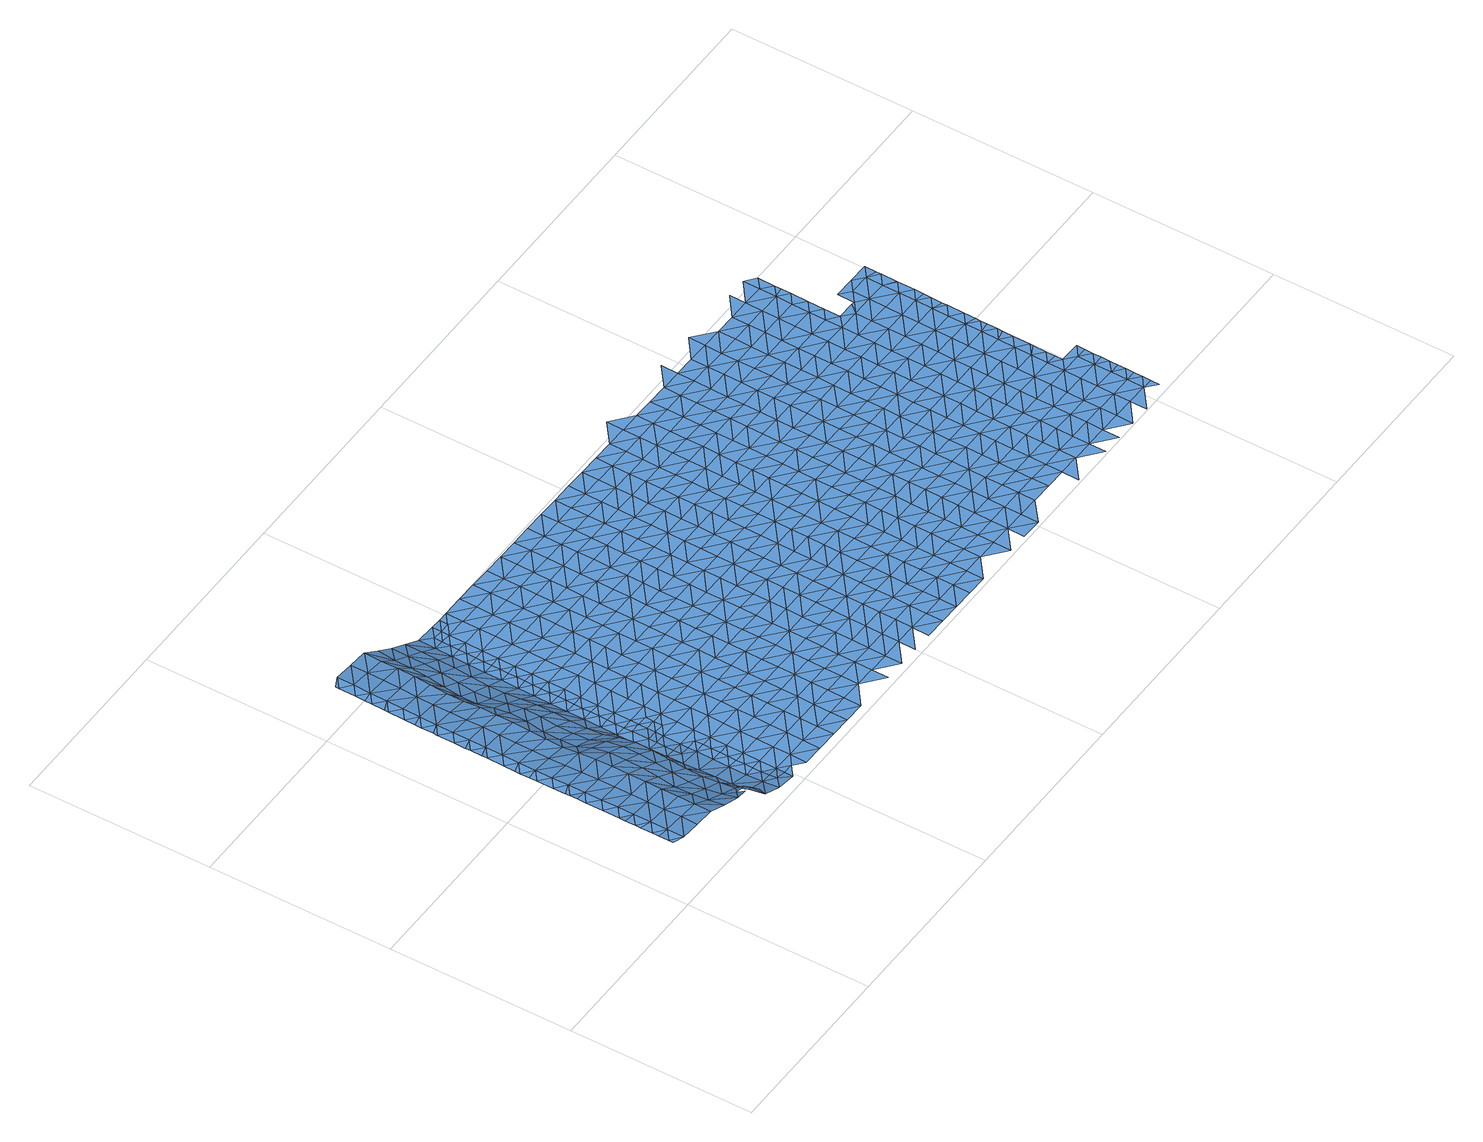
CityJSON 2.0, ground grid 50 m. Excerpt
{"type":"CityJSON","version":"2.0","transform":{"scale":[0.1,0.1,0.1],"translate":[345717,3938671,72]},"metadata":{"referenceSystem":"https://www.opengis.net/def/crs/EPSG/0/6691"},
"CityObjects":{
"waterbody1":{"type":"WaterBody","attributes":{"name":"8","class":"1140","function":"1","WaterBodyRiverFloodingRiskAttribute.description":"4","WaterBodyRiverFloodingRiskAttribute.rankOrg":"1","WaterBodyRiverFloodingRiskAttribute.adminType":"2","WaterBodyRiverFloodingRiskAttribute.scale":"L1"},"geometry":[{"type":"MultiSurface","lod":"1","boundaries":[[[0,1,2]],[[3,4,5]],[[5,2,3]],[[2,1,3]],[[4,6,7]],[[7,6,8]],[[4,3,6]],[[9,10,11]],[[10,8,6]],[[9,8,10]],[[3,1,12]],[[3,13,6]],[[14,11,15]],[[11,10,15]],[[12,13,3]],[[1,16,12]],[[14,17,18]],[[6,19,10]],[[14,15,17]],[[13,19,6]],[[20,21,18]],[[10,19,15]],[[21,20,22]],[[18,17,20]],[[15,23,17]],[[24,22,25]],[[25,22,20]],[[12,16,26]],[[27,24,25]],[[12,28,13]],[[23,15,19]],[[29,27,30]],[[27,25,30]],[[20,17,31]],[[28,12,26]],[[32,33,29]],[[28,34,13]],[[13,35,19]],[[17,23,31]],[[33,32,36]],[[32,29,30]],[[34,35,13]],[[25,20,37]],[[32,38,36]],[[19,39,23]],[[20,31,37]],[[40,36,38]],[[41,40,38]],[[26,42,28]],[[30,25,43]],[[44,32,30]],[[43,25,37]],[[45,41,46]],[[41,38,46]],[[47,38,32]],[[19,35,39]],[[48,49,45]],[[44,30,43]],[[28,50,34]],[[31,23,51]],[[49,48,52]],[[48,45,46]],[[37,31,51]],[[53,28,42]],[[34,50,35]],[[23,39,51]],[[47,32,44]],[[51,54,37]],[[48,55,52]],[[56,55,57]],[[50,28,53]],[[56,52,55]],[[35,58,39]],[[46,38,59]],[[43,37,60]],[[38,47,59]],[[57,61,62]],[[60,37,54]],[[60,63,43]],[[58,35,50]],[[57,55,61]],[[44,63,47]],[[44,43,63]],[[46,59,64]],[[48,46,65]],[[53,42,66]],[[67,68,69]],[[51,39,70]],[[67,62,68]],[[62,61,68]],[[71,61,55]],[[72,73,69]],[[39,58,70]],[[70,74,51]],[[46,64,65]],[[63,75,47]],[[72,76,73]],[[55,48,71]],[[54,51,74]],[[72,69,68]],[[77,53,66]],[[59,47,75]],[[71,48,65]],[[50,53,78]],[[72,79,76]],[[76,79,80]],[[58,50,78]],[[53,77,78]],[[64,59,81]],[[82,54,74]],[[68,61,83]],[[60,54,84]],[[83,61,71]],[[85,86,66]],[[59,75,81]],[[81,87,64]],[[88,89,58]],[[89,74,70]],[[90,91,92]],[[77,66,86]],[[90,80,91]],[[63,60,84]],[[65,64,87]],[[93,71,65]],[[54,82,84]],[[80,79,91]],[[58,78,88]],[[70,58,89]],[[84,94,63]],[[92,95,96]],[[97,68,83]],[[63,98,75]],[[99,79,72]],[[72,68,100]],[[96,95,101]],[[102,78,77]],[[100,68,97]],[[92,91,95]],[[99,91,79]],[[93,65,87]],[[75,103,81]],[[104,102,77]],[[77,86,104]],[[101,105,106]],[[82,74,107]],[[108,84,82]],[[107,74,89]],[[83,71,109]],[[63,94,98]],[[78,110,88]],[[99,72,100]],[[111,87,81]],[[101,95,105]],[[112,95,91]],[[106,113,114]],[[71,93,109]],[[86,115,104]],[[105,113,106]],[[110,89,88]],[[116,94,84]],[[103,111,81]],[[108,82,107]],[[97,83,117]],[[75,98,103]],[[118,93,87]],[[117,83,109]],[[112,91,99]],[[115,119,104]],[[110,78,102]],[[117,120,97]],[[112,121,95]],[[111,118,87]],[[94,122,98]],[[100,97,120]],[[110,123,89]],[[93,118,109]],[[84,108,116]],[[121,124,95]],[[125,113,105]],[[120,126,100]],[[119,127,104]],[[105,95,124]],[[128,129,119]],[[98,130,103]],[[99,100,126]],[[107,89,131]],[[107,132,108]],[[94,116,122]],[[133,112,99]],[[118,134,109]],[[102,104,127]],[[109,135,117]],[[131,89,123]],[[126,136,99]],[[132,116,108]],[[137,111,103]],[[134,135,109]],[[127,138,102]],[[102,139,110]],[[136,133,99]],[[98,122,130]],[[119,129,127]],[[140,121,112]],[[138,139,102]],[[105,124,125]],[[139,123,110]],[[107,131,132]],[[120,117,135]],[[141,118,111]],[[103,130,137]],[[137,142,111]],[[122,116,143]],[[142,141,111]],[[122,144,130]],[[126,120,145]],[[139,146,123]],[[123,147,131]],[[116,132,143]],[[124,121,140]],[[145,120,135]],[[112,133,140]],[[118,148,134]],[[149,138,127]],[[140,150,124]],[[124,151,125]],[[141,148,118]],[[127,129,149]],[[136,126,152]],[[153,133,136]],[[122,143,144]],[[150,151,124]],[[149,129,154]],[[134,155,135]],[[126,145,152]],[[152,153,136]],[[132,131,147]],[[156,139,138]],[[137,130,157]],[[158,142,137]],[[123,146,147]],[[155,145,135]],[[159,140,133]],[[130,144,157]],[[155,134,148]],[[138,149,160]],[[142,161,141]],[[132,147,162]],[[143,132,163]],[[164,152,145]],[[154,165,149]],[[137,157,158]],[[158,161,142]],[[140,166,150]],[[156,138,160]],[[146,139,156]],[[133,153,159]],[[144,143,163]],[[167,147,146]],[[132,162,163]],[[156,168,146]],[[141,169,148]],[[170,162,147]],[[171,172,149]],[[173,153,152]],[[149,172,160]],[[161,169,141]],[[154,174,165]],[[150,175,151]],[[145,155,176]],[[149,165,171]],[[140,159,166]],[[166,175,150]],[[167,170,147]],[[157,177,158]],[[144,163,178]],[[157,144,177]],[[179,163,162]],[[145,176,164]],[[180,181,160]],[[182,179,162]],[[160,172,180]],[[153,183,159]],[[182,162,170]],[[156,160,181]],[[146,168,167]],[[184,165,174]],[[155,148,185]],[[144,178,177]],[[181,186,156]],[[183,166,159]],[[177,187,158]],[[152,164,173]],[[186,188,156]],[[156,188,168]],[[148,169,185]],[[155,189,176]],[[190,191,163]],[[163,191,178]],[[190,163,179]],[[151,175,192]],[[193,169,161]],[[194,184,174]],[[195,170,167]],[[188,196,168]],[[161,158,193]],[[197,177,178]],[[153,173,183]],[[196,198,168]],[[168,198,167]],[[155,185,199]],[[191,197,178]],[[176,200,164]],[[183,201,166]],[[166,202,175]],[[193,158,187]],[[203,185,169]],[[204,195,167]],[[198,205,167]],[[155,199,189]],[[164,200,173]],[[206,187,177]],[[205,204,167]],[[207,206,177]],[[175,208,192]],[[207,177,197]],[[209,197,191]],[[200,176,189]],[[203,169,193]],[[185,210,199]],[[173,211,183]],[[203,210,185]],[[166,201,202]],[[200,211,173]],[[212,213,187]],[[187,213,193]],[[191,214,209]],[[212,187,206]],[[215,197,209]],[[199,216,189]],[[210,216,199]],[[213,217,193]],[[218,203,193]],[[175,202,208]],[[217,218,193]],[[214,219,209]],[[220,219,214]],[[219,215,209]],[[221,222,183]],[[218,223,203]],[[183,211,221]],[[201,183,222]],[[223,224,203]],[[219,225,215]],[[200,189,226]],[[210,203,224]],[[202,201,222]],[[226,189,216]],[[200,227,211]],[[226,227,200]],[[224,228,210]],[[228,229,210]],[[210,229,216]],[[227,230,211]],[[211,231,221]],[[202,222,232]],[[208,202,233]],[[234,235,216]],[[216,229,234]],[[226,216,235]],[[202,232,233]],[[236,227,226]],[[237,236,226]],[[226,235,237]],[[231,238,221]],[[211,230,231]],[[222,238,232]],[[222,221,238]],[[239,240,227]],[[227,236,239]],[[241,233,232]],[[230,227,240]],[[242,243,230]],[[230,240,242]],[[231,230,243]],[[241,232,238]],[[244,245,231]],[[231,245,238]],[[231,243,244]],[[233,241,246]],[[247,248,238]],[[247,238,245]],[[241,238,248]],[[248,249,241]],[[249,250,241]],[[241,250,246]],[[250,251,246]],[[252,251,250]],[[252,253,251]],[[253,252,254]]]}]},
"waterbody2":{"type":"WaterBody","attributes":{"name":"8","class":"1140","function":"1","WaterBodyRiverFloodingRiskAttribute.description":"4","WaterBodyRiverFloodingRiskAttribute.rankOrg":"2","WaterBodyRiverFloodingRiskAttribute.adminType":"2","WaterBodyRiverFloodingRiskAttribute.scale":"L1"},"geometry":[{"type":"MultiSurface","lod":"1","boundaries":[[[171,255,172]],[[171,165,255]],[[165,184,255]],[[195,256,170]],[[256,179,182]],[[180,172,257]],[[182,170,256]],[[172,255,257]],[[181,180,257]],[[184,194,255]],[[257,258,181]],[[186,258,188]],[[186,181,258]],[[259,179,256]],[[190,179,259]],[[190,214,191]],[[194,260,255]],[[195,204,256]],[[261,257,255]],[[258,262,188]],[[214,190,259]],[[196,262,198]],[[196,188,262]],[[215,207,197]],[[263,260,194]],[[262,264,198]],[[256,265,259]],[[264,204,205]],[[266,206,207]],[[205,198,264]],[[259,220,214]],[[258,257,261]],[[255,260,261]],[[256,204,265]],[[207,215,266]],[[258,267,262]],[[268,220,259]],[[265,268,259]],[[212,269,213]],[[270,260,263]],[[269,206,266]],[[212,206,269]],[[204,264,265]],[[215,225,266]],[[262,267,264]],[[258,261,271]],[[269,272,213]],[[272,218,217]],[[217,213,272]],[[267,258,271]],[[273,265,264]],[[225,274,266]],[[268,275,220]],[[266,274,269]],[[267,276,264]],[[272,277,218]],[[219,275,225]],[[219,220,275]],[[278,271,261]],[[223,218,277]],[[276,273,264]],[[279,260,270]],[[224,223,277]],[[261,260,278]],[[275,274,225]],[[277,280,224]],[[265,281,268]],[[228,280,229]],[[228,224,280]],[[281,275,268]],[[260,279,278]],[[282,283,269]],[[278,284,271]],[[285,277,272]],[[269,274,282]],[[272,269,283]],[[267,271,284]],[[234,229,286]],[[281,265,273]],[[287,276,267]],[[229,280,286]],[[235,234,286]],[[284,288,267]],[[289,280,277]],[[275,290,274]],[[291,236,237]],[[279,270,292]],[[288,287,267]],[[237,235,291]],[[293,290,275]],[[285,272,283]],[[276,287,273]],[[235,286,291]],[[275,281,293]],[[239,236,294]],[[290,295,274]],[[236,291,294]],[[279,292,296]],[[240,239,294]],[[286,280,289]],[[278,279,297]],[[287,298,273]],[[277,285,289]],[[273,299,281]],[[286,300,291]],[[282,274,295]],[[282,301,283]],[[289,300,286]],[[302,288,284]],[[279,296,297]],[[242,240,303]],[[240,294,303]],[[243,242,303]],[[284,278,302]],[[304,294,291]],[[283,301,285]],[[305,296,292]],[[244,306,245]],[[293,281,299]],[[278,297,302]],[[244,243,306]],[[273,298,299]],[[293,307,290]],[[243,303,306]],[[282,295,301]],[[308,289,285]],[[304,291,300]],[[294,309,303]],[[310,298,287]],[[311,297,296]],[[312,245,306]],[[247,245,312]],[[313,308,285]],[[308,300,289]],[[288,302,314]],[[248,247,312]],[[287,288,310]],[[293,299,307]],[[290,315,295]],[[285,301,313]],[[312,316,248]],[[294,304,309]],[[310,288,314]],[[309,317,303]],[[318,296,305]],[[249,248,316]],[[249,252,250]],[[306,303,317]],[[290,307,319]],[[308,320,300]],[[311,321,297]],[[252,249,316]],[[317,322,306]],[[299,298,323]],[[296,318,311]],[[302,321,314]],[[301,295,315]],[[304,300,320]],[[302,297,321]],[[324,309,304]],[[290,319,315]],[[298,310,323]],[[312,306,325]],[[326,327,299]],[[254,252,316]],[[314,328,310]],[[313,301,329]],[[321,328,314]],[[325,306,322]],[[299,323,326]],[[316,312,325]],[[307,299,327]],[[324,304,320]],[[309,330,317]],[[301,315,329]],[[318,305,331]],[[313,332,308]],[[319,307,327]],[[310,333,323]],[[331,334,318]],[[319,335,315]],[[328,333,310]],[[327,335,319]],[[313,329,336]],[[311,318,334]],[[337,316,325]],[[308,338,320]],[[309,324,330]],[[330,339,317]],[[254,316,337]],[[317,340,322]],[[323,341,326]],[[311,342,321]],[[339,340,317]],[[340,325,322]],[[313,336,332]],[[343,327,326]],[[344,254,337]],[[341,323,333]],[[253,254,344]],[[311,334,345]],[[346,337,325]],[[308,332,338]],[[315,335,347]],[[329,315,348]],[[342,311,345]],[[324,320,349]],[[342,350,321]],[[350,333,328]],[[340,346,325]],[[348,315,347]],[[336,329,348]],[[343,326,341]],[[331,351,334]],[[352,335,327]],[[330,324,349]],[[328,321,350]],[[353,332,336]],[[354,344,337]],[[320,338,349]],[[351,345,334]],[[346,354,337]],[[353,338,332]],[[355,327,343]],[[335,352,347]],[[356,340,339]],[[357,336,348]],[[358,342,345]],[[330,349,359]],[[339,330,356]],[[341,333,360]],[[354,361,344]],[[353,336,357]],[[327,355,352]],[[333,350,360]],[[360,362,341]],[[363,346,340]],[[341,364,343]],[[352,365,347]],[[330,359,356]],[[353,366,338]],[[364,355,343]],[[358,345,351]],[[348,347,365]],[[349,338,366]],[[358,367,342]],[[368,359,349]],[[350,342,367]],[[340,356,363]],[[364,341,362]],[[369,360,350]],[[357,348,370]],[[371,352,355]],[[372,368,349]],[[368,356,359]],[[370,348,365]],[[373,353,357]],[[374,361,354]],[[372,349,366]],[[370,375,357]],[[369,362,360]],[[346,363,376]],[[354,346,374]],[[377,350,367]],[[373,366,353]],[[378,355,364]],[[356,379,363]],[[346,376,374]],[[368,379,356]],[[380,364,362]],[[381,351,382]],[[358,383,367]],[[365,352,371]],[[350,377,369]],[[373,357,375]],[[358,351,383]],[[355,378,371]],[[384,370,365]],[[366,385,372]],[[373,385,366]],[[379,386,363]],[[363,387,376]],[[388,378,364]],[[351,381,383]],[[361,374,389]],[[384,375,370]],[[380,362,369]],[[390,365,371]],[[391,368,372]],[[377,367,392]],[[384,365,390]],[[377,393,369]],[[394,373,375]],[[367,383,392]],[[392,393,377]],[[391,379,368]],[[364,380,388]],[[374,376,387]],[[388,395,378]],[[396,372,385]],[[378,397,371]],[[363,386,387]],[[374,398,389]],[[397,390,371]],[[391,372,396]],[[399,385,373]],[[375,384,394]],[[394,400,373]],[[383,381,401]],[[398,374,387]],[[391,402,379]],[[403,404,369]],[[379,405,386]],[[404,388,380]],[[401,381,406]],[[397,378,395]],[[383,407,392]],[[390,408,384]],[[369,393,403]],[[380,369,404]],[[385,399,396]],[[407,383,401]],[[389,398,409]],[[410,394,384]],[[399,373,400]],[[407,411,392]],[[387,386,405]],[[390,397,408]],[[408,410,384]],[[379,402,405]],[[411,412,392]],[[395,388,413]],[[414,397,395]],[[393,412,403]],[[415,400,394]],[[406,416,401]],[[417,418,396]],[[393,392,412]],[[388,404,413]],[[398,387,419]],[[391,418,402]],[[420,409,398]],[[396,399,417]],[[391,396,418]],[[387,405,419]],[[403,421,404]],[[414,395,413]],[[412,421,403]],[[415,394,410]],[[397,422,408]],[[415,423,400]],[[424,398,419]],[[400,425,399]],[[418,426,402]],[[402,427,405]],[[407,401,428]],[[407,429,411]],[[408,422,410]],[[404,430,413]],[[420,398,424]],[[397,414,431]],[[428,401,416]],[[432,430,404]],[[432,404,421]],[[425,400,423]],[[433,414,413]],[[397,431,422]],[[411,434,412]],[[419,405,427]],[[402,426,427]],[[410,435,415]],[[436,424,419]],[[429,407,428]],[[417,399,437]],[[429,434,411]],[[435,423,415]],[[438,439,416]],[[414,433,431]],[[418,417,437]],[[440,426,418]],[[441,410,422]],[[436,420,424]],[[399,425,437]],[[437,440,418]],[[421,412,434]],[[442,432,421]],[[419,427,443]],[[433,413,430]],[[435,410,441]],[[431,444,422]],[[445,425,423]],[[433,444,431]],[[419,443,436]],[[440,446,426]],[[426,447,427]],[[436,448,420]],[[449,445,423]],[[428,416,450]],[[428,451,429]],[[421,434,442]],[[449,423,435]],[[432,452,430]],[[450,416,439]],[[450,451,428]],[[427,453,443]],[[445,454,425]],[[455,422,444]],[[429,456,434]],[[432,442,457]],[[453,436,443]],[[430,458,433]],[[441,422,459]],[[426,446,447]],[[441,460,435]],[[437,425,454]],[[452,432,457]],[[461,462,439]],[[459,422,455]],[[463,444,433]],[[440,437,454]],[[435,460,449]],[[464,448,436]],[[465,446,440]],[[427,447,453]],[[456,429,451]],[[458,430,452]],[[462,466,439]],[[439,467,450]],[[444,463,455]],[[442,434,468]],[[441,459,460]],[[449,469,445]],[[440,454,470]],[[457,442,468]],[[436,453,464]],[[450,467,451]],[[464,471,448]],[[434,456,468]],[[433,458,463]],[[465,440,470]],[[447,446,465]],[[468,472,457]],[[463,473,455]],[[455,474,459]],[[447,475,453]],[[449,460,476]],[[467,439,466]],[[465,475,447]],[[452,457,472]],[[451,477,456]],[[454,445,469]],[[459,474,460]],[[449,476,469]],[[452,478,458]],[[454,479,470]],[[453,480,464]],[[462,481,466]],[[477,451,467]],[[474,455,473]],[[456,482,468]],[[483,452,472]],[[458,478,463]],[[477,482,456]],[[460,484,476]],[[485,471,464]],[[454,469,479]],[[479,486,470]],[[470,487,465]],[[453,475,480]],[[466,488,467]],[[489,473,463]],[[452,483,478]],[[487,475,465]],[[484,460,474]],[[468,490,472]],[[491,485,464]],[[478,489,463]],[[492,490,468]],[[464,480,491]],[[467,493,477]],[[492,468,482]],[[466,481,488]],[[487,470,486]],[[489,494,473]],[[476,484,495]],[[469,476,496]],[[483,472,490]],[[497,482,477]],[[474,473,494]],[[483,498,478]],[[467,488,493]],[[496,499,469]],[[480,475,500]],[[490,498,483]],[[476,495,496]],[[479,499,486]],[[474,501,484]],[[479,469,499]],[[497,492,482]],[[475,487,500]],[[502,477,493]],[[501,495,484]],[[481,503,488]],[[478,504,489]],[[505,487,486]],[[506,474,494]],[[491,480,507]],[[507,480,500]],[[508,490,492]],[[477,502,497]],[[501,474,506]],[[509,494,489]],[[497,508,492]],[[495,510,496]],[[478,498,504]],[[505,486,499]],[[487,511,500]],[[501,510,495]],[[503,512,488]],[[513,491,507]],[[512,502,493]],[[505,511,487]],[[481,514,503]],[[485,491,515]],[[516,498,490]],[[493,488,512]],[[517,489,504]],[[491,513,515]],[[518,497,502]],[[506,494,509]],[[519,501,506]],[[520,490,508]],[[499,496,521]],[[489,517,509]],[[522,523,500]],[[523,513,507]],[[521,496,510]],[[498,524,504]],[[525,505,499]],[[522,500,511]],[[521,526,499]],[[527,518,502]],[[516,490,520]],[[514,528,503]],[[507,500,523]],[[516,524,498]],[[527,502,512]],[[526,525,499]],[[519,506,509]],[[504,529,517]],[[505,525,511]],[[519,530,501]],[[503,531,512]],[[524,529,504]],[[508,532,520]],[[510,501,530]],[[508,497,532]],[[533,521,510]],[[515,513,534]],[[517,535,509]],[[530,536,510]],[[534,513,523]],[[532,497,518]],[[525,537,511]],[[511,538,522]],[[531,503,528]],[[512,539,527]],[[540,526,521]],[[516,520,541]],[[522,542,523]],[[515,534,543]],[[541,520,532]],[[533,510,536]],[[544,524,516]],[[512,531,539]],[[517,529,535]],[[519,545,530]],[[541,546,516]],[[519,509,545]],[[511,537,538]],[[518,527,547]],[[546,544,516]],[[547,527,539]],[[545,509,535]],[[518,548,532]],[[528,549,531]],[[540,521,533]],[[524,544,529]],[[547,548,518]],[[530,550,536]],[[534,523,542]],[[525,551,537]],[[522,538,542]],[[525,526,551]],[[542,552,534]],[[534,553,543]],[[551,526,540]],[[529,554,535]],[[555,533,536]],[[544,554,529]],[[530,545,550]],[[539,531,549]],[[556,547,539]],[[551,557,537]],[[541,532,558]],[[537,559,538]],[[535,560,545]],[[532,548,558]],[[553,534,552]],[[533,555,540]],[[536,550,561]],[[546,541,562]],[[538,563,542]],[[564,544,546]],[[539,549,556]],[[556,565,547]],[[547,566,548]],[[559,537,557]],[[541,558,562]],[[562,564,546]],[[536,561,555]],[[535,554,560]],[[560,567,545]],[[545,568,550]],[[555,569,540]],[[567,568,545]],[[544,570,554]],[[551,540,569]],[[548,571,558]],[[563,538,559]],[[550,568,561]],[[551,572,557]],[[573,556,549]],[[552,574,553]],[[566,547,565]],[[566,571,548]],[[552,542,574]],[[575,562,558]],[[570,544,564]],[[574,542,563]],[[561,576,555]],[[570,577,554]],[[572,551,569]],[[554,578,560]],[[557,579,559]],[[571,575,558]],[[573,549,580]],[[556,581,565]],[[574,582,553]],[[583,563,559]],[[576,561,568]],[[562,584,564]],[[557,572,579]],[[579,583,559]],[[565,585,566]],[[567,560,578]],[[556,573,581]],[[569,555,586]],[[581,585,565]],[[554,577,578]],[[564,587,570]],[[588,572,569]],[[563,589,574]],[[555,576,586]],[[584,587,564]],[[568,567,590]],[[562,575,584]],[[580,591,573]],[[570,587,577]],[[585,592,566]],[[572,588,579]],[[567,578,590]],[[589,563,583]],[[574,593,582]],[[569,586,594]],[[571,566,592]],[[573,591,581]],[[571,595,575]],[[588,569,594]],[[577,596,578]],[[597,586,576]],[[568,590,598]],[[576,568,599]],[[600,585,581]],[[588,601,579]],[[574,589,593]],[[599,568,598]],[[599,597,576]],[[591,600,581]],[[602,590,578]],[[571,592,595]],[[583,579,601]],[[575,603,584]],[[604,594,586]],[[577,587,596]],[[605,589,583]],[[582,593,606]],[[600,607,585]],[[575,595,608]],[[578,596,609]],[[594,610,588]],[[583,601,611]],[[612,613,591]],[[587,584,603]],[[602,578,609]],[[598,590,602]],[[575,608,603]],[[604,586,597]],[[592,585,614]],[[592,615,595]],[[605,583,611]],[[602,616,598]],[[593,617,606]],[[614,585,607]],[[614,615,592]],[[588,618,601]],[[593,589,617]],[[596,587,619]],[[620,609,596]],[[621,608,595]],[[599,598,616]],[[622,597,599]],[[619,587,603]],[[591,623,600]],[[610,594,604]],[[610,618,588]],[[617,589,605]],[[616,622,599]],[[600,623,607]],[[617,624,606]],[[591,613,625]],[[626,604,597]],[[620,596,619]],[[611,601,618]],[[608,627,603]],[[622,626,597]],[[591,625,623]],[[602,609,628]],[[595,615,621]],[[629,619,603]],[[607,630,614]],[[602,631,616]],[[605,611,632]],[[633,606,624]],[[609,620,628]],[[628,631,602]],[[632,611,618]],[[627,608,621]],[[605,634,617]],[[614,630,615]],[[613,635,625]],[[607,623,636]],[[610,604,637]],[[637,604,626]],[[616,638,622]],[[617,634,624]],[[630,607,636]],[[605,632,639]],[[629,603,627]],[[620,619,629]],[[615,640,621]],[[620,641,628]],[[642,616,631]],[[634,605,639]],[[629,641,620]],[[643,610,637]],[[618,644,632]],[[645,636,623]],[[618,610,644]],[[638,616,642]],[[621,646,627]],[[626,622,638]],[[623,625,645]],[[647,637,626]],[[615,630,640]],[[633,624,648]],[[641,649,628]],[[610,643,644]],[[632,650,639]],[[645,625,635]],[[624,634,648]],[[645,651,636]],[[631,652,642]],[[621,640,646]],[[646,653,627]],[[647,626,638]],[[631,628,652]],[[637,654,643]],[[632,644,650]],[[629,627,653]],[[652,628,649]],[[629,655,641]],[[656,654,637]],[[630,636,657]],[[630,658,640]],[[634,639,659]],[[656,637,647]],[[634,660,648]],[[643,661,644]],[[639,650,659]],[[659,660,634]],[[636,651,657]],[[640,658,646]],[[638,642,662]],[[654,661,643]],[[662,642,652]],[[629,653,655]],[[655,663,641]],[[641,664,649]],[[644,661,650]],[[645,635,665]],[[666,653,646]],[[645,667,651]],[[663,664,641]],[[630,657,658]],[[647,638,668]],[[668,638,662]],[[647,669,656]],[[667,645,665]],[[648,660,670]],[[651,671,657]],[[652,649,664]],[[666,646,658]],[[667,671,651]],[[652,672,662]],[[659,650,673]],[[653,674,655]],[[656,669,654]],[[647,668,675]],[[650,661,673]],[[673,676,659]],[[655,674,663]],[[677,661,654]],[[653,666,678]],[[647,675,669]],[[652,664,672]],[[672,679,662]],[[662,680,668]],[[660,681,670]],[[658,657,682]],[[660,659,681]],[[653,678,674]],[[657,671,682]],[[682,683,658]],[[658,684,666]],[[681,659,676]],[[677,654,669]],[[663,685,664]],[[667,665,686]],[[683,684,658]],[[681,687,670]],[[675,668,680]],[[673,661,688]],[[662,679,680]],[[663,674,689]],[[671,667,690]],[[661,677,688]],[[678,666,684]],[[690,667,686]],[[685,663,689]],[[672,664,685]],[[691,692,675]],[[690,693,671]],[[672,694,679]],[[676,673,695]],[[695,673,688]],[[675,680,691]],[[669,675,692]],[[682,671,693]],[[669,696,677]],[[697,698,686]],[[674,699,689]],[[693,700,682]],[[694,672,685]],[[679,701,680]],[[678,684,702]],[[681,676,703]],[[674,678,699]],[[694,701,679]],[[681,704,687]],[[700,705,682]],[[677,706,688]],[[676,695,703]],[[699,678,702]],[[707,684,683]],[[696,669,692]],[[696,706,677]],[[683,682,705]],[[706,695,688]],[[708,691,680]],[[699,709,689]],[[701,710,680]],[[690,686,698]],[[681,703,704]],[[690,711,693]],[[712,694,685]],[[691,708,692]],[[713,714,687]],[[685,689,715]],[[713,687,704]],[[702,684,707]],[[695,716,703]],[[717,699,702]],[[715,712,685]],[[683,705,707]],[[690,698,711]],[[689,709,715]],[[694,712,701]],[[718,716,695]],[[680,710,708]],[[718,695,706]],[[703,719,704]],[[720,705,700]],[[717,702,707]],[[693,711,721]],[[696,692,722]],[[700,693,723]],[[701,724,710]],[[717,725,699]],[[699,726,709]],[[696,727,706]],[[704,719,713]],[[692,708,722]],[[720,707,705]],[[698,728,711]],[[725,726,699]],[[693,721,723]],[[729,728,698]],[[709,726,715]],[[730,718,706]],[[724,701,712]],[[719,703,716]],[[731,708,710]],[[727,696,722]],[[720,700,723]],[[727,730,706]],[[732,717,707]],[[711,733,721]],[[734,710,724]],[[708,731,722]],[[735,733,711]],[[736,713,719]],[[730,737,718]],[[718,738,716]],[[735,711,728]],[[739,724,712]],[[740,727,722]],[[721,741,723]],[[707,720,732]],[[732,742,717]],[[710,734,731]],[[717,743,725]],[[715,726,744]],[[712,715,739]],[[716,738,719]],[[733,741,721]],[[741,720,723]],[[739,715,744]],[[745,734,724]],[[725,746,726]],[[718,737,738]],[[722,731,740]],[[740,747,727]],[[727,748,730]],[[743,746,725]],[[719,749,736]],[[720,750,732]],[[717,742,743]],[[741,750,720]],[[748,737,730]],[[745,724,739]],[[751,731,734]],[[752,749,719]],[[745,753,734]],[[719,738,752]],[[744,726,746]],[[728,754,755]],[[735,728,756]],[[751,740,731]],[[748,727,747]],[[744,757,739]],[[732,758,742]],[[749,759,736]],[[756,728,755]],[[756,760,735]],[[760,741,733]],[[748,761,737]],[[751,734,753]],[[733,735,760]],[[732,750,762]],[[738,737,761]],[[742,763,743]],[[744,746,757]],[[739,764,745]],[[751,765,740]],[[740,766,747]],[[741,767,750]],[[764,753,745]],[[732,762,758]],[[765,766,740]],[[752,738,768]],[[739,757,769]],[[768,738,761]],[[747,770,748]],[[763,742,758]],[[746,743,763]],[[764,739,769]],[[755,771,756]],[[741,760,767]],[[772,773,752]],[[746,774,757]],[[752,768,772]],[[756,771,760]],[[749,752,773]],[[755,775,776]],[[777,778,753]],[[778,765,751]],[[750,767,779]],[[761,748,770]],[[762,750,780]],[[746,763,781]],[[759,749,773]],[[747,766,770]],[[753,764,777]],[[751,753,778]],[[780,782,762]],[[782,763,758]],[[755,776,771]],[[760,783,767]],[[769,757,774]],[[750,779,780]],[[746,781,774]],[[758,762,782]],[[784,766,765]],[[761,770,785]],[[768,761,786]],[[787,777,764]],[[760,771,783]],[[788,784,765]],[[784,770,766]],[[786,761,785]],[[788,765,778]],[[763,789,781]],[[769,774,790]],[[764,769,787]],[[772,791,773]],[[772,768,791]],[[776,775,792]],[[793,763,782]],[[767,783,794]],[[779,767,795]],[[796,785,770]],[[769,790,787]],[[791,768,786]],[[797,778,777]],[[781,798,774]],[[799,782,780]],[[771,800,783]],[[798,790,774]],[[767,794,795]],[[771,776,800]],[[797,788,778]],[[763,793,789]],[[780,779,799]],[[801,777,787]],[[796,770,784]],[[802,786,785]],[[800,776,792]],[[803,773,791]],[[799,779,795]],[[797,777,801]],[[800,804,783]],[[781,789,798]],[[805,802,785]],[[782,806,793]],[[807,784,788]],[[798,808,790]],[[805,785,796]],[[790,809,787]],[[786,810,791]],[[811,782,799]],[[794,783,812]],[[787,809,801]],[[791,810,803]],[[788,797,813]],[[812,814,794]],[[806,782,811]],[[815,798,789]],[[783,804,812]],[[809,790,808]],[[795,814,799]],[[792,816,817]],[[807,788,813]],[[796,784,807]],[[795,794,814]],[[789,793,815]],[[818,805,796]],[[809,819,801]],[[786,802,810]],[[800,792,817]],[[815,793,806]],[[800,820,804]],[[821,811,799]],[[819,822,801]],[[823,818,796]],[[815,824,798]],[[823,796,807]],[[798,825,808]],[[805,818,802]],[[797,801,822]],[[803,810,826]],[[800,817,820]],[[813,797,822]],[[804,827,812]],[[799,814,828]],[[811,829,806]],[[830,803,826]],[[808,831,809]],[[821,799,828]],[[812,827,814]],[[807,832,823]],[[806,829,815]],[[804,820,833]],[[798,824,825]],[[809,831,819]],[[834,835,817]],[[810,836,826]],[[813,822,837]],[[807,813,838]],[[817,839,834]],[[802,818,840]],[[829,811,821]],[[810,802,836]],[[820,817,835]],[[804,833,827]],[[828,814,841]],[[807,838,832]],[[808,825,831]],[[836,802,840]],[[841,842,828]],[[813,837,838]],[[843,844,820]],[[818,823,845]],[[820,844,833]],[[831,846,819]],[[823,832,845]],[[842,847,828]],[[828,847,821]],[[820,835,843]],[[841,814,848]],[[818,849,840]],[[814,827,848]],[[850,827,833]],[[815,829,851]],[[824,815,852]],[[853,829,821]],[[854,850,833]],[[822,819,855]],[[818,845,849]],[[833,844,854]],[[856,853,821]],[[826,836,857]],[[856,821,847]],[[849,858,840]],[[855,819,846]],[[837,822,855]],[[815,851,852]],[[840,858,836]],[[825,859,831]],[[860,848,827]],[[825,824,859]],[[832,838,861]],[[862,860,827]],[[855,863,837]],[[826,857,864]],[[837,865,838]],[[866,841,848]],[[827,850,862]],[[859,824,852]],[[867,829,853]],[[858,868,836]],[[869,857,836]],[[851,829,867]],[[870,852,851]],[[831,871,846]],[[867,872,851]],[[873,866,848]],[[861,838,874]],[[869,836,868]],[[848,860,873]],[[865,837,863]],[[851,872,870]],[[831,859,875]],[[874,838,865]],[[864,857,876]],[[857,869,876]],[[877,852,870]],[[859,852,878]],[[831,875,871]],[[852,877,878]],[[855,846,879]],[[874,880,881]],[[880,874,865]],[[859,878,882]],[[879,846,871]],[[883,865,863]],[[875,859,884]],[[859,882,884]],[[863,855,883]],[[884,885,875]],[[875,885,871]],[[883,855,879]],[[886,881,880]],[[887,879,871]],[[888,887,871]],[[888,871,885]],[[889,865,883]],[[887,890,879]],[[880,865,891]],[[890,892,879]],[[879,892,883]],[[891,865,889]],[[886,880,891]],[[892,893,883]],[[883,893,889]],[[894,895,889]],[[894,889,893]],[[889,895,891]],[[895,896,891]],[[886,891,897]],[[891,896,897]]]}]}
},
"vertices":[
[10,47,174],[38,36,175],[10,59,174],[39,82,174],[11,106,173],[11,87,173],[40,128,173],[12,138,172],[12,152,172],[12,181,172],[40,175,172],[13,198,171],[96,81,170],[96,127,169],[13,244,171],[41,221,171],[95,35,170],[42,267,170],[14,291,169],[97,174,167],[43,313,169],[15,315,169],[15,337,168],[98,220,167],[15,348,168],[44,359,168],[151,34,167],[16,383,167],[152,80,166],[17,429,165],[44,406,166],[99,266,166],[45,452,165],[17,449,165],[153,126,165],[154,173,163],[17,475,164],[99,312,165],[46,498,164],[155,219,163],[18,489,164],[18,522,164],[208,33,142],[100,358,163],[101,405,160],[19,568,164],[47,544,164],[102,451,157],[48,591,163],[19,582,163],[210,125,127],[155,265,162],[20,614,163],[209,79,133],[156,311,161],[48,637,162],[20,629,162],[21,660,162],[210,172,125],[103,497,158],[157,357,159],[49,683,162],[21,707,162],[158,404,154],[103,543,158],[104,590,158],[265,32,120],[22,720,162],[50,729,161],[22,753,162],[211,218,132],[105,636,158],[51,775,162],[22,769,162],[212,264,135],[159,450,146],[23,799,162],[265,78,106],[266,124,98],[52,822,162],[24,845,162],[159,496,150],[213,310,137],[106,682,157],[214,356,135],[293,31,118],[293,55,100],[160,542,150],[267,171,95],[268,217,100],[24,856,163],[52,868,163],[25,891,163],[161,589,152],[214,403,125],[53,914,163],[25,910,163],[107,728,155],[215,449,105],[108,821,156],[107,774,155],[25,938,164],[323,123,72],[216,495,102],[322,77,80],[54,960,164],[26,984,164],[269,263,106],[269,309,111],[162,635,152],[324,170,67],[217,541,102],[109,867,158],[55,1006,164],[26,992,164],[322,54,98],[270,355,110],[163,681,150],[218,588,110],[350,54,72],[163,727,145],[110,913,158],[271,402,100],[324,216,68],[111,959,157],[111,1005,157],[164,773,145],[379,76,29],[350,31,78],[378,30,39],[272,448,80],[325,262,72],[326,308,76],[166,866,150],[218,634,112],[219,680,104],[165,820,148],[273,494,75],[379,122,22],[380,169,20],[167,912,151],[274,587,80],[273,540,75],[327,355,76],[328,401,67],[220,726,92],[381,215,17],[382,261,12],[275,633,81],[435,75,9],[167,958,150],[168,1005,152],[221,772,90],[222,819,96],[435,29,15],[276,679,72],[437,168,5],[328,447,52],[329,493,46],[222,865,103],[436,121,5],[330,539,46],[383,307,10],[383,354,9],[277,771,60],[463,52,10],[223,911,107],[439,260,5],[438,214,5],[331,586,48],[411,284,8],[464,75,7],[464,98,5],[278,818,65],[491,28,5],[224,957,106],[277,725,62],[385,446,5],[384,400,6],[411,330,7],[464,121,5],[465,144,5],[411,307,7],[279,864,71],[492,51,5],[332,632,47],[465,167,5],[386,492,5],[466,190,5],[333,724,35],[412,353,7],[412,376,7],[225,1004,111],[387,538,5],[520,51,5],[439,283,5],[466,213,5],[413,422,5],[466,237,5],[332,678,42],[334,770,33],[280,910,74],[281,956,74],[387,585,5],[467,283,5],[467,260,5],[414,469,5],[413,445,5],[281,1003,75],[441,399,5],[388,631,5],[335,817,37],[414,492,5],[415,515,5],[441,376,5],[441,422,5],[389,677,5],[415,538,5],[415,561,5],[469,398,5],[469,375,5],[336,863,40],[336,909,42],[416,584,5],[416,607,5],[470,421,5],[390,723,5],[391,769,6],[417,630,5],[417,653,5],[391,816,6],[392,862,6],[337,955,43],[338,1002,42],[417,677,5],[418,700,5],[419,746,5],[418,723,5],[393,908,7],[419,769,5],[419,792,5],[394,954,8],[420,815,5],[420,838,5],[421,861,5],[421,885,6],[395,1001,9],[421,908,6],[422,931,6],[422,954,6],[423,977,6],[451,1000,5],[451,976,5],[480,999,5],[479,976,5],
[492,74,5],[439,306,5],[493,120,5],[494,167,5],[440,353,5],[549,73,5],[549,120,5],[494,213,5],[548,27,5],[495,259,5],[496,305,5],[442,445,5],[551,212,5],[497,352,5],[443,491,5],[604,26,5],[550,166,5],[443,537,5],[553,304,5],[498,444,5],[498,398,5],[552,258,5],[444,584,5],[606,119,5],[605,72,5],[445,630,5],[553,351,5],[499,490,5],[500,536,5],[607,165,5],[501,583,5],[446,676,5],[608,257,5],[608,211,5],[502,629,5],[555,443,5],[447,722,5],[661,25,5],[554,397,5],[447,769,5],[556,489,5],[662,71,5],[663,118,5],[609,303,5],[610,350,5],[502,675,5],[557,535,5],[663,164,5],[448,815,5],[503,721,5],[718,24,5],[449,861,5],[611,396,5],[558,628,5],[504,768,5],[665,256,5],[719,117,5],[450,907,5],[557,582,5],[664,210,5],[612,488,5],[450,953,5],[505,814,5],[718,70,5],[612,442,5],[559,674,5],[720,163,5],[506,860,5],[666,302,5],[560,720,5],[506,906,5],[667,349,5],[667,395,5],[721,209,5],[613,534,5],[561,767,5],[774,23,5],[615,627,5],[722,255,5],[775,69,5],[668,441,5],[614,581,5],[507,952,5],[616,673,5],[561,813,5],[562,859,5],[722,301,5],[777,162,5],[723,348,5],[508,999,5],[776,116,5],[563,905,5],[669,487,5],[670,533,5],[616,719,5],[778,208,5],[832,68,5],[725,440,5],[671,626,5],[564,951,5],[724,394,5],[618,812,5],[671,580,5],[833,115,5],[617,766,5],[778,254,5],[565,998,5],[779,300,5],[619,858,5],[780,347,5],[726,486,5],[672,672,5],[833,161,5],[674,765,5],[835,253,5],[726,533,5],[782,439,5],[673,718,5],[728,625,5],[620,950,5],[727,579,5],[620,904,5],[834,207,5],[781,393,5],[675,811,5],[836,299,5],[888,67,5],[888,21,5],[889,114,5],[783,532,5],[729,671,5],[675,857,5],[676,903,5],[837,346,5],[621,997,5],[782,485,5],[730,764,5],[890,160,5],[891,206,5],[784,578,5],[837,392,5],[730,717,5],[838,438,5],[677,949,5],[786,670,5],[785,624,5],[945,66,5],[731,810,5],[892,252,5],[892,298,5],[732,856,5],[944,20,5],[946,113,5],[839,484,5],[678,996,5],[840,531,5],[947,159,5],[947,205,5],[893,345,5],[894,391,5],[841,577,5],[1002,65,5],[786,716,5],[787,763,5],[733,902,5],[734,995,5],[948,251,5],[896,483,5],[841,623,5],[734,948,5],[842,669,5],[788,809,5],[789,855,5],[1002,112,5],[1003,158,5],[950,344,5],[895,437,5],[949,298,5],[951,390,5],[1004,204,5],[897,576,5],[790,948,5],[843,715,5],[1001,19,5],[1058,64,5],[844,762,5],[896,530,5],[1005,250,5],[790,901,5],[951,436,5],[899,668,5],[845,808,5],[845,854,5],[791,994,5],[898,622,5],[1059,111,5],[1060,157,5],[1006,343,5],[846,900,5],[900,714,5],[952,482,5],[1061,203,5],[1006,297,5],[1007,389,5],[953,529,5],[954,575,5],[1057,18,5],[1114,17,5],[1008,435,5],[847,947,5],[901,807,5],[1115,63,5],[1116,110,5],[1061,249,5],[955,667,5],[900,761,5],[848,993,5],[1062,296,5],[1009,481,5],[1010,528,5],[902,853,5],[955,621,5],[1117,156,5],[1064,388,5],[956,713,5],[903,899,5],[1171,16,5],[1117,202,5],[1063,342,5],[1010,574,5],[904,992,5],[957,760,5],[958,806,5],[1172,63,5],[1065,434,5],[1119,295,5],[904,946,5],[1118,248,5],[1172,109,5],[1065,480,5],[1011,620,5],[1012,666,5],[1174,201,5],[1120,341,5],[1013,713,5],[959,852,5],[1067,573,5],[1173,155,5],[1228,62,5],[1121,387,5],[1014,759,5],[1066,527,5],[959,898,5],[1175,247,5],[1122,479,5],[1068,619,5],[1014,805,5],[1229,108,5],[960,945,5],[1227,15,5],[961,991,5],[1176,340,5],[1121,433,5],[1231,200,5],[1123,526,5],[1176,294,5],[1069,665,5],[1015,851,5],[1016,897,5],[1177,386,5],[1070,758,5],[1069,712,5],[1230,154,5],[1284,14,5],[1178,432,5],[1124,572,5],[1285,61,5],[1231,246,5],[1125,664,5],[1017,944,5],[1179,478,5],[1125,618,5],[1071,804,5],[1072,850,5],[1286,107,5],[1126,711,5],[1232,293,5],[1073,896,5],[1018,990,5],[1234,385,5],[1180,525,5],[1233,339,5],[1286,153,5],[1287,199,5],[1341,60,5],[1180,571,5],[1127,757,5],[1073,943,5],[1074,989,5],[1235,431,5],[1182,663,5],[1342,106,5],[1128,803,5],[1288,245,5],[1129,849,5],[1235,477,5],[1181,617,5],[1289,292,5],[1129,895,5],[1290,338,5],[1343,152,5],[1344,198,5],[1236,524,5],[1237,570,5],[1183,710,5],[1290,384,5],[1345,244,5],[1184,756,5],[1398,59,5],[1130,942,5],[1345,291,5],[1238,616,5],[1291,430,5],[1292,477,5],[1184,802,5],[1397,12,5],[1399,105,5],[1131,988,5],[1185,848,5],[1346,337,5],[1400,151,5],[1239,662,5],[1347,383,5],[1240,755,5],[1186,894,5],[1293,523,5],[1455,58,5],[1400,197,5],[1187,941,5],[1239,709,5],[1401,243,5],[1348,429,5],[1295,661,5],[1294,569,5],[1294,615,5],[1456,104,5],[1241,801,5],[1349,522,5],[1403,336,5],[1296,708,5],[1243,893,5],[1188,987,5],[1456,150,5],[1402,290,5],[1349,476,5],[1297,754,5],[1242,847,5],[1454,11,5],[1511,10,5],[1457,196,5],[1458,242,5],[1350,568,5],[1243,940,5],[1298,800,5],[1404,382,5],[1404,428,5],[1459,289,5],[1351,614,5],[1512,103,5],[1244,986,5],[1511,57,5],[1352,660,5],[1460,335,5],[1405,475,5],[1460,381,5],[1514,195,5],[1406,521,5],[1298,846,5],[1245,1032,5],[1300,939,5],[1568,56,5],[1513,149,5],[1353,707,5],[1408,613,5],[1299,892,5],[1515,242,5],[1461,427,5],[1407,567,5],[1353,753,5],[1354,799,5],[1569,102,5],[1515,288,5],[1408,659,5],[1301,985,5],[1462,474,5],[1355,845,5],[1570,148,5],[1463,520,5],[1516,334,5],[1410,752,5],[1517,380,5],[1409,706,5],[1570,194,5],[1571,241,5],[1356,892,5],[1357,938,5],[1411,798,5],[1464,566,5],[1518,426,5],[1519,473,5],[1625,55,5],[1572,287,5],[1625,101,5],[1464,612,5],[1466,705,5],[1357,984,5],[1626,147,5],[1519,519,5],[1412,844,5],[1574,379,5],[1465,658,5],[1412,891,5],[1467,751,5],[1573,333,5],[1520,565,5],[1521,611,5],[1413,937,5],[1627,193,5],[1628,240,5],[1629,286,5],[1575,472,5],[1681,54,5],[1414,983,5],[1468,797,5],[1574,425,5],[1682,100,5],[1522,657,5],[1523,704,5],[1683,146,5],[1576,518,5],[1468,843,5],[1523,750,5],[1680,7,5],[1738,53,5],[1630,378,5],[1684,192,5],[1577,564,5],[1629,332,5],[1469,890,5],[1470,936,5],[1684,239,5],[1524,796,5],[1685,285,5],[1578,656,5],[1631,424,5],[1578,610,5],[1739,99,5],[1633,517,5],[1471,982,5],[1472,1028,5],[1632,471,5],[1526,889,5],[1686,331,5],[1525,842,5],[1527,935,5],[1741,238,5],[1740,145,5],[1579,703,5],[1740,191,5],[1633,563,5],[1687,377,5],[1688,423,5],[1580,749,5],[1795,52,5],[1794,6,5],[1581,795,5],[1635,656,5],[1742,284,5],[1796,144,5],[1634,609,5],[1795,98,5],[1527,981,5],[1582,841,5],[1582,888,4],[1689,516,5],[1636,702,5],[1797,190,5],[1743,330,5],[1744,376,5],[1688,470,5],[1690,562,5],[1744,422,5],[1637,748,5],[1637,794,4],[1584,980,4],[1798,237,5],[1692,655,5],[1583,934,4],[1691,608,5],[1850,5,5],[1851,51,5],[1852,97,5],[1745,469,5],[1799,329,5],[1585,1026,4],[1853,143,5],[1638,840,4],[1799,283,5],[1800,375,5],[1747,561,5],[1692,701,5],[1693,747,5],[1854,189,5],[1639,887,4],[1746,515,5],[1694,793,4],[1909,96,5],[1640,933,4],[1641,979,4],[1802,468,5],[1907,4,5],[1908,50,5],[1747,607,5],[1748,654,5],[1854,236,5],[1855,282,5],[1801,421,5],[1856,328,5],[1909,142,5],[1750,746,5],[1695,839,4],[1696,886,4],[1803,560,5],[1749,700,5],[1858,421,5],[1803,514,5],[1696,932,4],[1964,49,5],[1857,374,5],[1910,188,5],[1911,235,5],[1751,792,4],[1805,653,5],[1858,467,5],[1912,281,5],[1965,95,5],[1804,606,5],[1752,885,4],[1697,978,4],[1966,141,5],[1751,838,4],[1913,373,5],[1807,745,5],[1859,513,5],[1860,559,5],[1753,931,4],[1913,327,5],[1967,187,5],[1806,699,5],[1968,234,5],[1914,420,5],[1964,3,5],[2021,48,5],[1808,837,4],[1861,605,5],[2022,94,5],[1969,326,5],[1862,652,5],[1807,791,4],[1915,466,5],[1916,512,5],[1754,977,4],[2023,186,5],[1968,280,5],[1970,372,5],[1755,1023,4],[1917,558,5],[1835,768,5],[2023,140,5],[2049,47,5],[2050,70,5],[1810,930,4],[1862,698,5],[1863,744,5],[2049,24,5],[1809,884,4],[1996,256,5],[1997,278,5],[2050,94,5],[2051,117,5],[1836,814,4],[1917,604,5],[1997,303,5],[2024,233,5],[1837,860,4],[2051,163,5],[1971,419,5],[1972,465,5],[1998,349,5],[2051,140,5],[1918,651,5],[1998,341,5],[1811,976,4],[1838,906,4],[1972,511,5],[2052,209,5],[1883,767,5],[2052,186,5],[1919,697,5],[1811,1022,4],[1920,743,5],[2053,255,5],[1999,395,5],[1838,933,4],[1838,953,4],[2000,441,5],[1974,603,5],[1999,424,5],[2053,232,5],[1892,767,5],[1973,557,5],[1839,999,4],[2000,468,5],[2000,487,5],[1975,650,5],[1921,789,5],[1893,813,5],[2001,500,5],[1976,696,5],[2001,534,5],[2002,580,5],[1949,812,5],[2003,626,5],[2002,595,5],[1976,742,5],[2003,646,5],[1977,788,5],[2004,672,5],[2004,718,5],[2004,721,5],[2005,765,5],[2005,779,5],[2006,811,5]
]}
